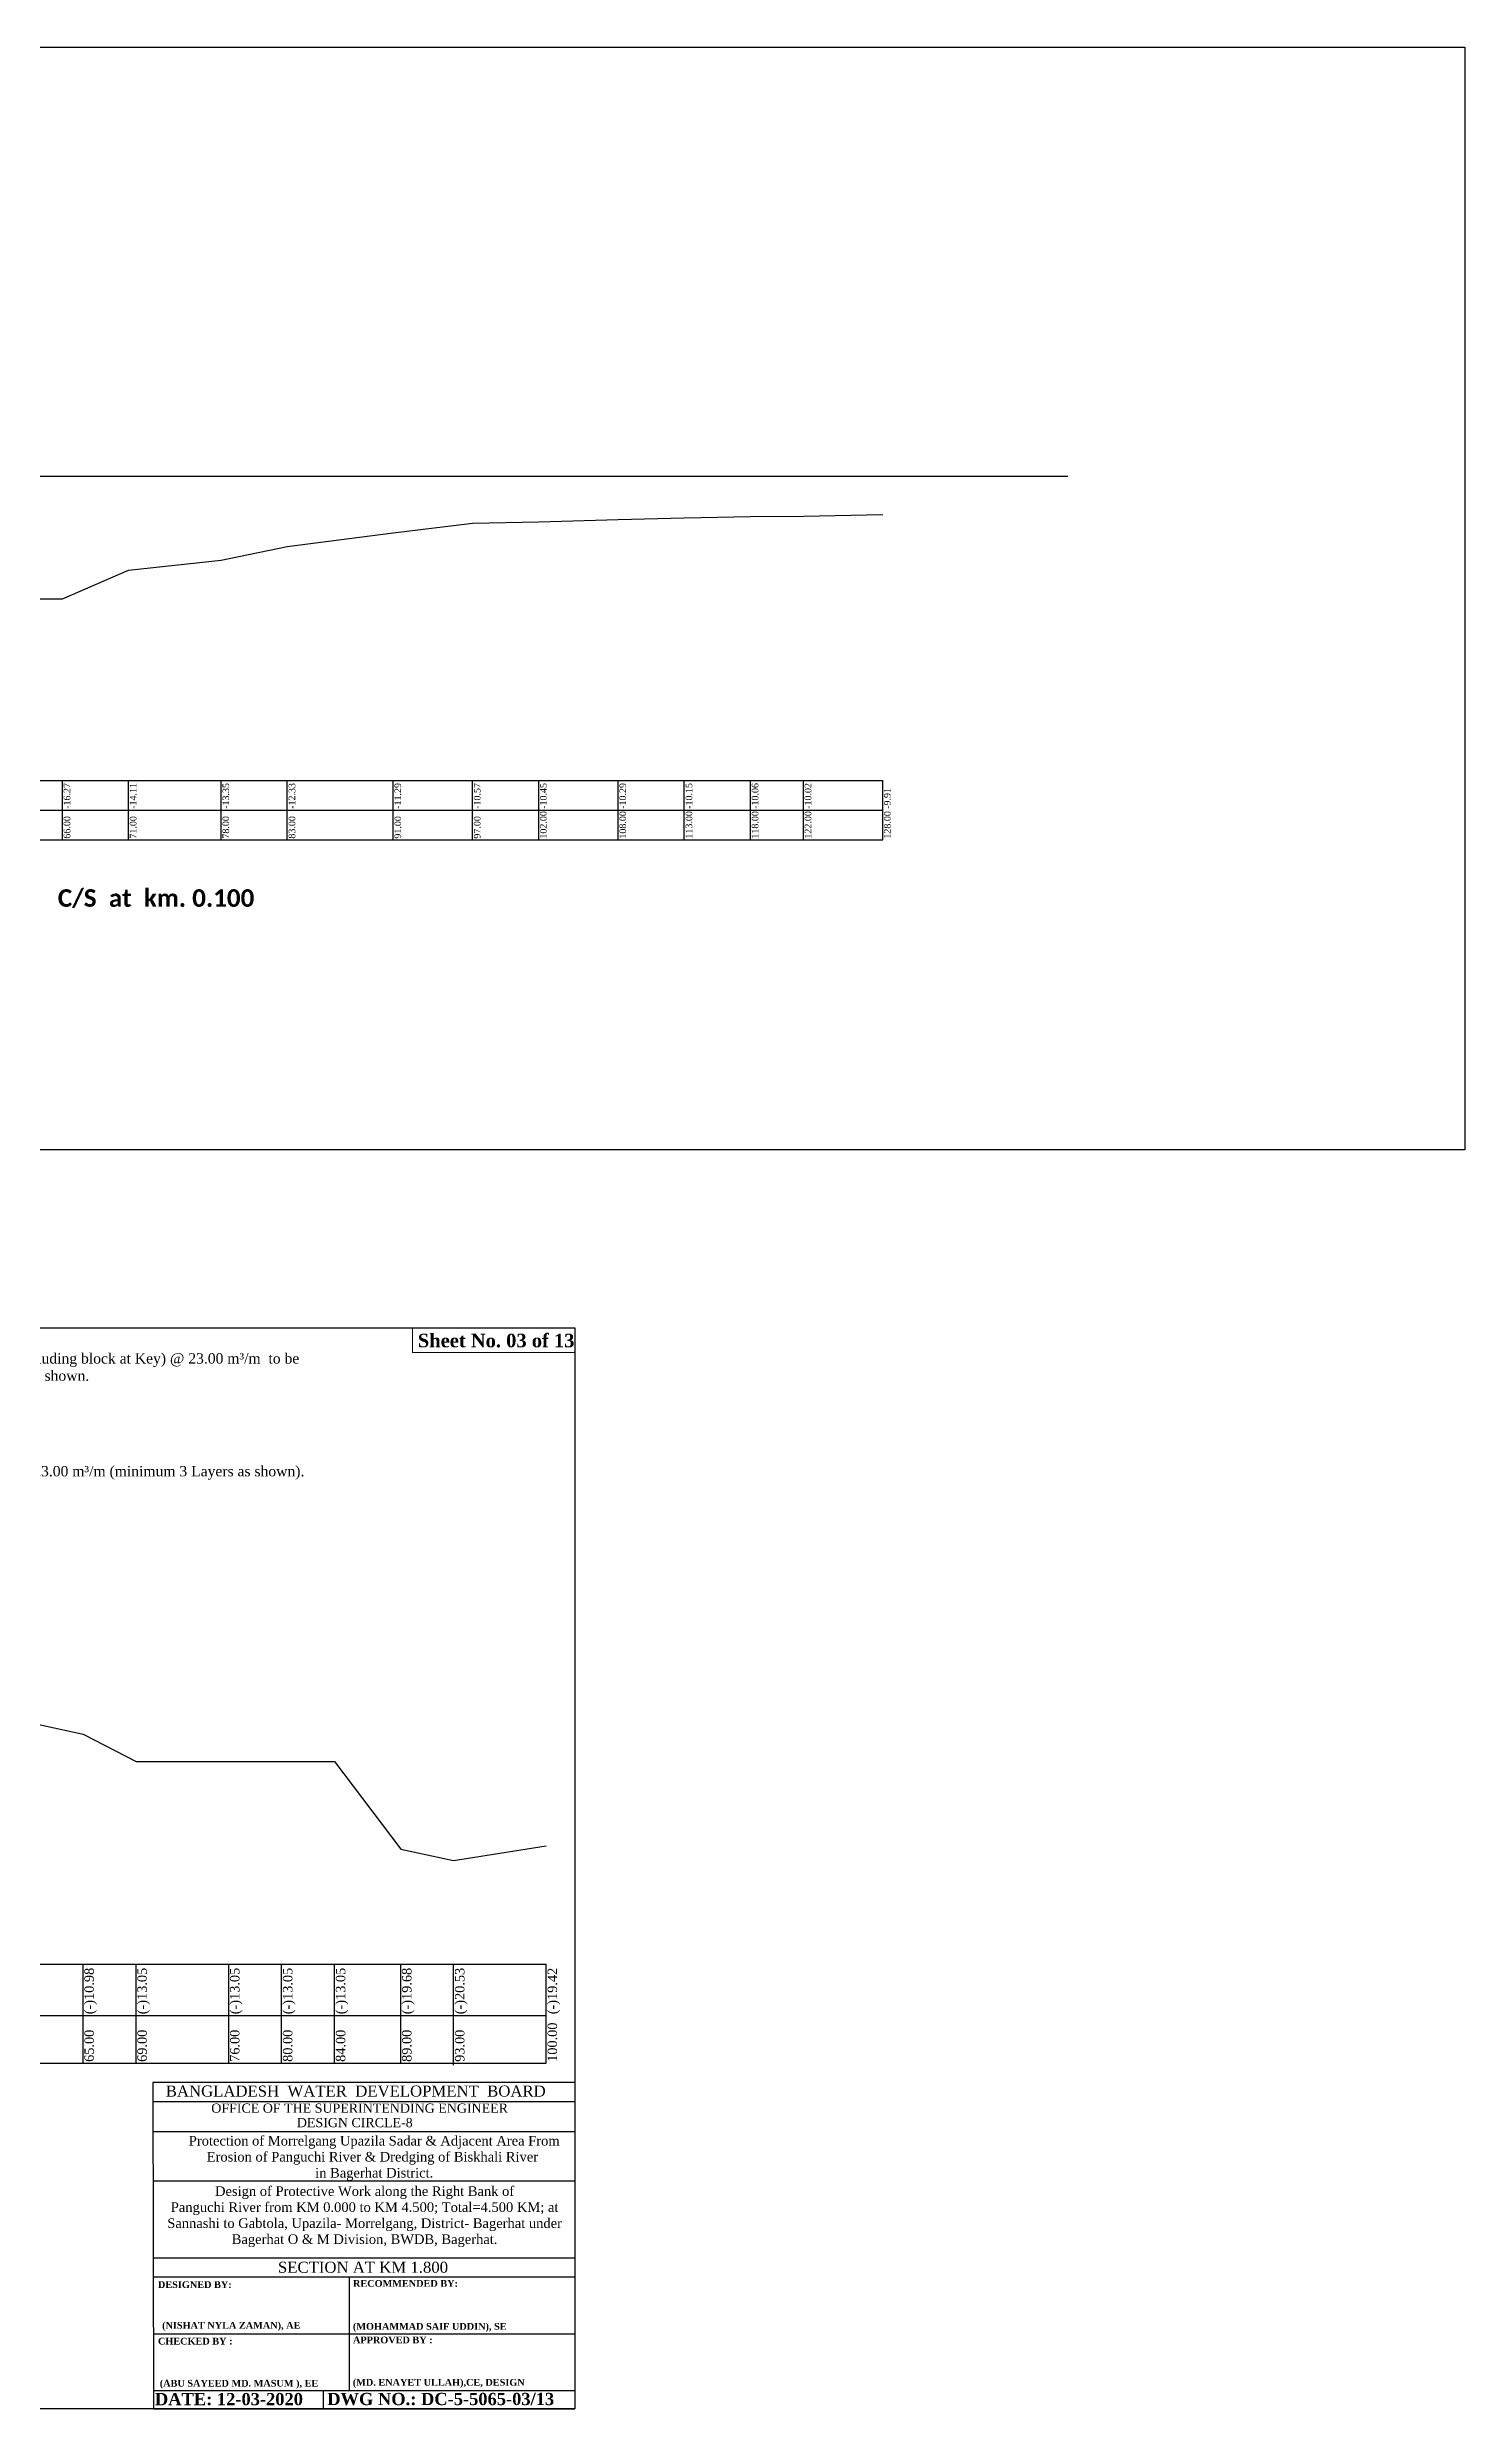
# Model space of a CAD drawing. Header units: metres. Extents: x -1354 to 3686, y -9962 to -7697.
# Drawn here: x -216.8 to -109.7, y -9488.4 to -9309.9 of the extents above; entities that cross this region are included whole.
import ezdxf
from ezdxf.enums import TextEntityAlignment as Align

# ---------------------------------------------------------------- set-up
doc = ezdxf.new("R2010")
doc.units = ezdxf.units.M
doc.layers.add('LINE', color=7, linetype='Continuous')
doc.styles.add('Kazi_T_H', font='timesbd.ttf')
doc.styles.add('liza', font='times.ttf', dxfattribs={"height": 2})
doc.styles.get("Standard").update_dxf_attribs({"font": 'times.ttf'})

msp = doc.modelspace()

# ---------------------------------------------------------------- linework, layer by layer
at = {"color": 0, "linetype": 'Continuous', "lineweight": -3, "ltscale": 0.5}
for p, q in [((-286.675384, -9342.315191), (-139.679317, -9342.315191)), ((-208.785774, -9488.377373), (-176.954404, -9488.377373))]:
    msp.add_line(p, q, dxfattribs=at)
at = {"color": 3, "linetype": 'Continuous', "lineweight": -3, "ltscale": 0.5}
for p, q in [((-286.675384, -9365.315191), (-153.675384, -9365.315191)), ((-215.675384, -9369.815191), (-215.675384, -9365.315191)), ((-210.675384, -9369.815191), (-210.675384, -9365.315191)), ((-203.675384, -9369.815191), (-203.675384, -9365.315191)), ((-198.675384, -9369.815191), (-198.675384, -9365.315191)), ((-190.675384, -9369.815191), (-190.675384, -9365.315191)), ((-184.675384, -9369.815191), (-184.675384, -9365.315191)), ((-179.675384, -9369.815191), (-179.675384, -9365.315191)), ((-173.675384, -9369.815191), (-173.675384, -9365.315191)), ((-168.675384, -9369.815191), (-168.675384, -9365.315191)), ((-163.675384, -9369.815191), (-163.675384, -9365.315191)), ((-159.675384, -9369.815191), (-159.675384, -9365.315191)), ((-153.675384, -9369.815191), (-153.675384, -9365.315191)), ((-286.675384, -9367.565191), (-153.675384, -9367.565191)), ((-286.675384, -9369.815191), (-153.675384, -9369.815191))]:
    msp.add_line(p, q, dxfattribs=at)
at = {"color": 0, "lineweight": -2}
for p, q in [((-284.105563, -9454.768712), (-179.105563, -9454.768712)), ((-214.105563, -9462.259859), (-214.105563, -9454.768712)), ((-210.105563, -9462.259859), (-210.105563, -9454.768712)), ((-203.105563, -9462.259859), (-203.105563, -9454.768712)), ((-199.105563, -9462.259859), (-199.105563, -9454.768712)), ((-195.105563, -9462.259859), (-195.105563, -9454.768712)), ((-190.105563, -9462.259859), (-190.105563, -9454.768712)), ((-186.105563, -9462.398192), (-186.105563, -9454.768712)), ((-179.105563, -9462.259859), (-179.105563, -9454.768712)), ((-293.310434, -9458.659888), (-179.105563, -9458.659888)), ((-179.105563, -9462.259859), (-179.105563, -9457.759859)), ((-293.310434, -9462.259859), (-179.105563, -9462.259859))]:
    msp.add_line(p, q, dxfattribs=at)
at = {"color": 3, "linetype": 'Continuous', "lineweight": -3, "ltscale": 0.5}
msp.add_lwpolyline([(-320.404438, -9309.905766), (-109.693748, -9309.905766), (-109.693748, -9393.242613), (-320.404438, -9393.242613)], close=True, dxfattribs=at)
for points in [[(-222.675384, -9351.585191), (-215.675384, -9351.585191), (-210.675384, -9349.425191), (-203.675384, -9348.665191), (-198.675384, -9347.645191), (-190.675384, -9346.605191), (-184.675384, -9345.885191), (-179.675384, -9345.765191), (-173.675384, -9345.605191), (-168.675384, -9345.465191), (-163.675384, -9345.375191), (-159.675384, -9345.335191), (-153.675384, -9345.225191)], [(-220.105563, -9436.079888), (-214.105563, -9437.389888), (-210.105563, -9439.459888), (-203.105563, -9439.459888), (-199.105563, -9439.459888), (-195.105563, -9439.459888), (-190.105563, -9446.089888), (-186.105563, -9446.939888), (-179.105563, -9445.829888)]]:
    msp.add_lwpolyline(points, dxfattribs=at)
at = {"layer": 'LINE', "color": 0, "linetype": 'ByBlock', "lineweight": -3, "ltscale": 0.5}
for p, q in [((-208.82829, -9463.717531), (-208.785774, -9488.377373)), ((-176.931037, -9463.717531), (-208.82829, -9463.717531)), ((-176.931037, -9465.172503), (-208.825782, -9465.172503)), ((-176.931037, -9467.457267), (-208.762408, -9467.457267)), ((-176.954404, -9471.187514), (-208.785774, -9471.187514)), ((-176.954404, -9477.001604), (-208.785774, -9477.001604)), ((-176.954404, -9478.442445), (-208.785774, -9478.442445)), ((-193.967814, -9486.985479), (-193.967814, -9478.442445)), ((-208.785774, -9482.713962), (-176.954404, -9482.713962)), ((-208.785774, -9486.985479), (-176.954404, -9486.985479)), ((-195.942752, -9488.377373), (-195.942752, -9486.985479))]:
    msp.add_line(p, q, dxfattribs=at)
msp.add_lwpolyline([(-295.604754, -9406.673841), (-176.954404, -9406.673841), (-176.954404, -9488.377373), (-295.604754, -9488.377373)], close=True, dxfattribs=at)
at = {"layer": 'LINE', "color": 7, "lineweight": 13, "ltscale": 0.5}
msp.add_lwpolyline([(-176.954404, -9406.673841), (-189.208607, -9406.673841), (-189.208607, -9408.559563), (-176.954404, -9408.559563)], close=True, dxfattribs=at)

# ---------------------------------------------------------------- texts
at = {"color": 3, "linetype": 'Continuous', "lineweight": -3, "ltscale": 0.5, "char_height": 0.5, "width": 2.15, "attachment_point": 1, "rotation": 90, "style": 'liza'}
for s, insert in [('-16.27', (-215.575384, -9367.465191)), ('-14.11', (-210.575384, -9367.465191)), ('-13.35', (-203.575384, -9367.465191)), ('-12.33', (-198.575384, -9367.465191)), ('-11.29', (-190.575384, -9367.465191)), ('-10.57', (-184.575384, -9367.465191)), ('-10.45', (-179.575384, -9367.465191)), ('-10.29', (-173.575384, -9367.465191)), ('-10.15', (-168.575384, -9367.465191)), ('-10.06', (-163.575384, -9367.465191)), ('-10.02', (-159.575384, -9367.465191)), ('-9.91', (-153.575384, -9367.465191)), ('102.00', (-179.575384, -9369.715191)), ('108.00', (-173.575384, -9369.715191)), ('113.00', (-168.575384, -9369.715191)), ('118.00', (-163.575384, -9369.715191)), ('122.00', (-159.575384, -9369.715191)), ('128.00', (-153.575384, -9369.715191)), ('66.00', (-215.575384, -9369.715191)), ('71.00', (-210.575384, -9369.715191)), ('78.00', (-203.575384, -9369.715191)), ('83.00', (-198.575384, -9369.715191)), ('91.00', (-190.575384, -9369.715191)), ('97.00', (-184.575384, -9369.715191))]:
    msp.add_mtext(s, dxfattribs=dict(at, insert=insert))
at = {"color": 0, "linetype": 'ByBlock', "lineweight": 30, "insert": (-216.015949, -9373.539993), "char_height": 1.32684107, "width": 81.78181267, "attachment_point": 1}
msp.add_mtext('{\\fCalibri|b1|i0|c0|p34;\\C256;C/S  at  km. 0.100}', dxfattribs=at)
at = {"color": 0, "lineweight": -2, "char_height": 0.715, "width": 2.15, "attachment_point": 1, "rotation": 90}
for s, insert in [('(-)10.98', (-214.005563, -9458.559888)), ('(-)13.05', (-210.005563, -9458.559888)), ('(-)13.05', (-203.005563, -9458.559888)), ('(-)13.05', (-199.005563, -9458.559888)), ('(-)13.05', (-195.005563, -9458.559888)), ('(-)19.68', (-190.005563, -9458.559888)), ('(-)20.53', (-186.005563, -9458.559888)), ('(-)19.42', (-179.005563, -9458.559888)), ('65.00', (-214.005563, -9462.159859)), ('69.00', (-210.005563, -9462.159859)), ('76.00', (-203.005563, -9462.159859)), ('80.00', (-199.005563, -9462.159859)), ('84.00', (-195.005563, -9462.159859)), ('89.00', (-190.005563, -9462.159859)), ('93.00', (-186.005563, -9462.159859)), ('100.00', (-179.005563, -9462.159859))]:
    msp.add_mtext(s, dxfattribs=dict(at, insert=insert))
at = {"layer": 'LINE', "color": 0, "linetype": 'ByBlock', "lineweight": -3, "ltscale": 0.5}
for s, height, p in [('BANGLADESH  WATER  DEVELOPMENT  BOARD', 0.83653579, (-193.503683, -9464.786945)), ('OFFICE OF THE SUPERINTENDING ENGINEER', 0.6977248, (-193.209589, -9466.007069)), ('DESIGN CIRCLE-8', 0.6977248, (-193.576895, -9467.098341)), ('SECTION AT KM 1.800', 0.83726976, (-192.954358, -9478.099504))]:
    msp.add_text(s, height=height, dxfattribs=at).set_placement(p, align=Align.CENTER)
at = {"layer": 'LINE', "color": 0, "linetype": 'ByBlock', "lineweight": -3, "ltscale": 0.5, "style": 'Kazi_T_H'}
for s, height, p in [('DESIGNED BY:', 0.51258201, (-208.449779, -9479.251641)), ('RECOMMENDED BY:', 0.51258201, (-193.711523, -9479.16006)), ('(NISHAT NYLA ZAMAN), AE', 0.51258201, (-208.136551, -9482.327526)), ('(MOHAMMAD SAIF UDDIN), SE ', 0.51258201, (-193.716118, -9482.408845)), ('CHECKED BY :', 0.51258201, (-208.449779, -9483.523158)), ('APPROVED BY :', 0.51258201, (-193.711523, -9483.431577)), ('DATE: 12-03-2020', 0.92264762, (-208.679896, -9488.108534)), ('(ABU SAYEED MD. MASUM ), EE', 0.51258201, (-208.314449, -9486.706026)), ('DWG NO.: DC-5-5065-03/13', 0.92264762, (-195.657316, -9488.099222))]:
    msp.add_text(s, height=height, dxfattribs=at).set_placement(p)
at = {"layer": 'LINE', "color": 7, "lineweight": 13, "ltscale": 0.5, "attachment_point": 1}
for s, insert, char_height, width in [('{\\fTimes New Roman|b1|i0|c0|p18;Sheet No. 03 of 13}', (-188.80964, -9407.131763), 1.02599024, 12.68350535), ('Assorted 2 Layers (minimum) C.C Blocks (including block at Key) @ 23.00 {\\C0;m³/m}  to be Placed / dumped at or below Working LWL  as shown. \\P450 x 450 x 450 ---------60 %\\P350 x 350 x 350 ---------40 %', (-239.713394, -9408.605175), 0.781767752, 43.00306746)]:
    msp.add_mtext(s, dxfattribs=dict(at, insert=insert, char_height=char_height, width=width))
at = {"layer": 'LINE', "color": 0, "linetype": 'ByBlock', "lineweight": -3, "ltscale": 0.5}
for s, insert, char_height, width, attachment_point in [('200 Kg Sand Filled Geo-bag to be dumped @ 23.00 m³/m ({\\C7;minimum} 3 Layers as shown).', (-239.852778, -9417.128268), 0.78176775, 44.3343089, 1), ('{\\fTimes New Roman|b1|i0|c0|p18; }Protection of Morrelgang Upazila Sadar & Adjacent Area From \\PErosion of Panguchi River & Dredging of Biskhali River\\P in Bagerhat District.', (-192.243899, -9467.757603), 0.726296, 46.93933881, 2), ('Design of Protective Work along the Right Bank of \\PPanguchi River from KM 0.000 to KM 4.500; Total=4.500 KM; at Sannashi to Gabtola, Upazila- Morrelgang, District- Bagerhat under Bagerhat O & M Division, BWDB, Bagerhat.', (-192.832772, -9471.564117), 0.726295999, 31.73925022, 2)]:
    msp.add_mtext(s, dxfattribs=dict(at, insert=insert, char_height=char_height, width=width, attachment_point=attachment_point))
at = {"layer": 'LINE', "color": 0, "linetype": 'ByBlock', "lineweight": -3, "ltscale": 0.5, "insert": (-187.231625, -9486.122571), "char_height": 0.51258201, "width": 16.57940615, "attachment_point": 2, "style": 'Kazi_T_H'}
msp.add_mtext('(MD. ENAYET ULLAH),CE, DESIGN', dxfattribs=at)

doc.saveas('drawing.dxf')
